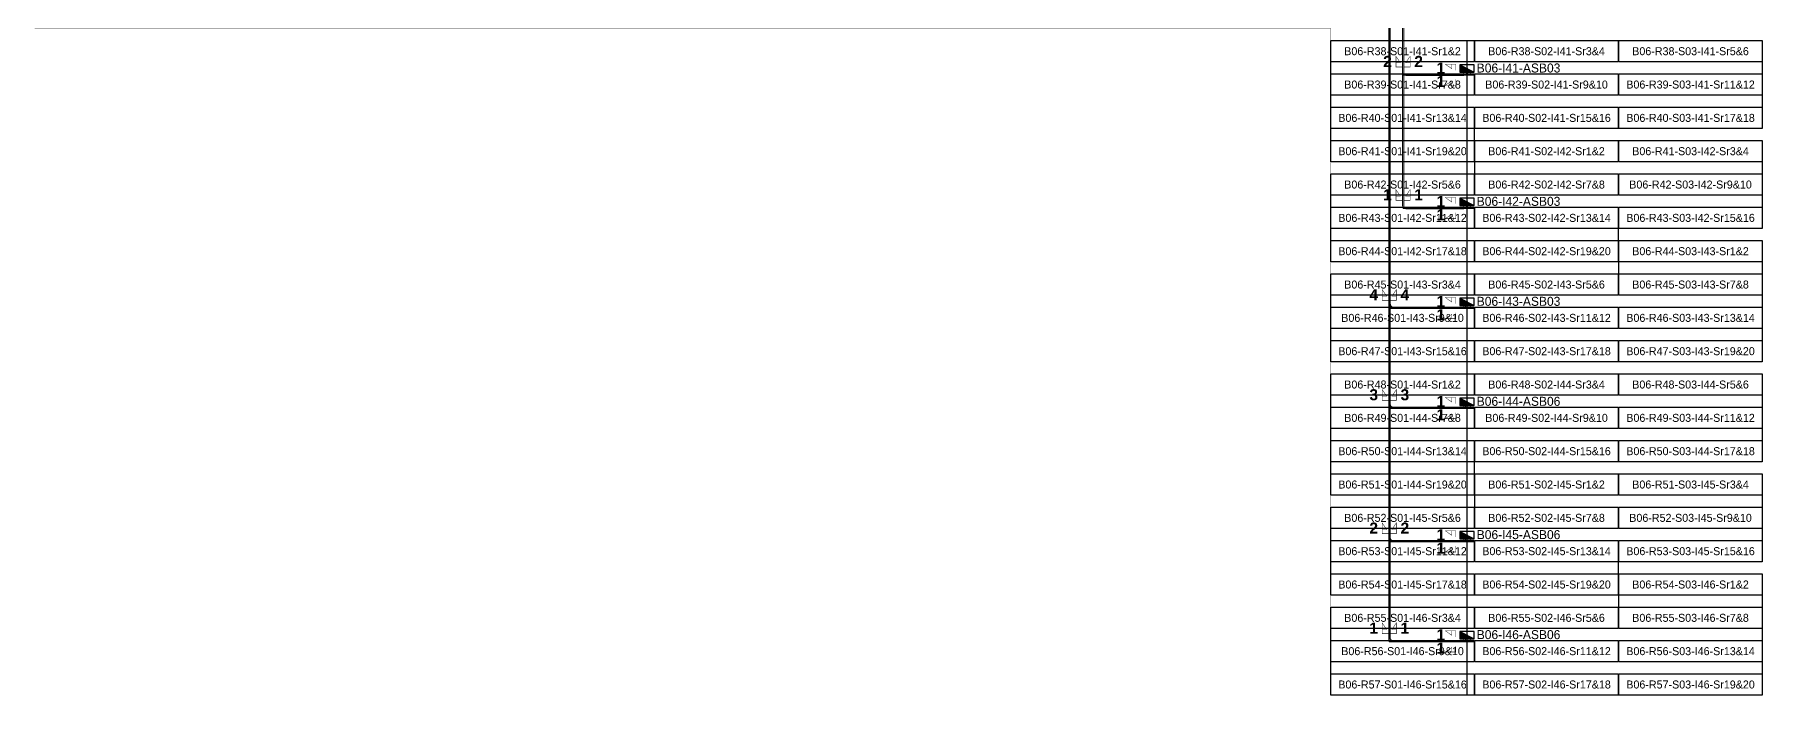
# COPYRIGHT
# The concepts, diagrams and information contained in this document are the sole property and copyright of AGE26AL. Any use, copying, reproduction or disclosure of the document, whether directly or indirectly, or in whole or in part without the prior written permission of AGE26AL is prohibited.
# Model space of a CAD drawing. Header units: metres. Extents: x 532643 to 533032, y 2674497 to 2674929.
# Drawn here: x 532643.5 to 533032.1, y 2674496.7 to 2674645.4 of the extents above; entities that cross this region are included whole.
import ezdxf
from ezdxf.enums import TextEntityAlignment as Align

# ---------------------------------------------------------------- set-up
doc = ezdxf.new("R2010")
doc.units = ezdxf.units.M
doc.header["$MEASUREMENT"] = 0
doc.layers.add('Boundary-12.5 MW Block', color=6, linetype='Continuous', lineweight=9)
doc.layers.add('PILE', color=1, linetype='Continuous', lineweight=15)
for name, color, linetype in [('DC Trench BL-06', 40, 'Continuous'), ('E-Inverter Grouping', 2, 'Continuous'), ('Inverter Block-06', 7, 'Continuous'), ('LT Cable(AG) INV to LT Panel BL-06', 2, 'Continuous'), ('Messenger Wire-BL06 (Master Path)', 30, 'Continuous'), ('Messenger Wire-Bl06 (MW Path)', 191, 'Continuous'), ('MMS Table Block-06', 8, 'Continuous'), ('Section Marking BL-06', 2, 'Continuous')]:
    doc.layers.add(name, color=color, linetype=linetype)
doc.styles.add('BoldTextStyle', font='arialbd.ttf')
doc.styles.get("Standard").update_dxf_attribs({"font": 'Adani Regular.ttf'})

# ---------------------------------------------------------------- blocks, each defined once
blk = doc.blocks.new('MMS Table (32.292 x 4.788)')
at = {"color": 0}
blk.add_lwpolyline([(0, -0.002), (0, 4.786), (32.292, 4.786), (32.292, -0.002)], close=True, dxfattribs=at)
at = {"color": 7}
blk.add_attdef('ID1', text='', height=1.8, dxfattribs=at).set_placement((16.146, 2.392), align=Align.MIDDLE_CENTER)
blk = doc.blocks.new('Inverter Block')
h = blk.add_hatch(color=0)
h.dxf.hatch_style = 1
h.paths.add_polyline_path([(-1.46, 2.27), (-1.46, 0.85), (1.46, 0.85)])
at = {"color": 0}
blk.add_lwpolyline([(1.46, 2.27), (-1.46, 2.27), (-1.46, 0.85), (1.46, 0.85)], close=True, dxfattribs=at)
blk.add_lwpolyline([(-1.46, 2.27), (1.46, 0.85)], dxfattribs=at)
at = {"layer": 'PILE'}
for centre in [(-0.61, 0.85), (0.61, 0.85)]:
    blk.add_circle(centre, 0.156, dxfattribs=at)
at = {"color": 7}
blk.add_attdef('ID', (-1.46, 3.01), '', height=1.8, dxfattribs=at)

msp = doc.modelspace()

# ---------------------------------------------------------------- linework, layer by layer
at = {"layer": 'Boundary-12.5 MW Block', "const_width": 0.05}
msp.add_lwpolyline([(532643.48, 2674929.08), (533032.08, 2674929.08), (533032.08, 2674496.79), (532935.01, 2674496.79), (532935.01, 2674646.79), (532643.48, 2674646.79)], close=True, dxfattribs=at)
at = {"layer": 'DC Trench BL-06', "color": 40, "const_width": 0.15}
msp.add_lwpolyline([(532965.81, 2674644.08), (532965.51, 2674644.08), (532965.51, 2674496.79), (532965.81, 2674496.79)], close=True, dxfattribs=at)
at = {"layer": 'E-Inverter Grouping', "color": 3}
for points in [[(533032.08, 2674644.08), (533032.08, 2674624.29), (532967.3, 2674624.29), (532967.3, 2674616.79), (532935.01, 2674616.79), (532935.01, 2674644.08)], [(533032.08, 2674621.58), (533032.08, 2674601.79), (532999.69, 2674601.79), (532999.69, 2674594.29), (532935.01, 2674594.29), (532935.01, 2674614.08), (532967.4, 2674614.08), (532967.4, 2674621.58)], [(533032.08, 2674571.79), (532935.01, 2674571.79), (532935.01, 2674591.58), (532999.79, 2674591.58), (532999.79, 2674599.08), (533032.08, 2674599.08)], [(533032.08, 2674569.08), (533032.08, 2674549.29), (532967.3, 2674549.29), (532967.3, 2674541.79), (532935.01, 2674541.79), (532935.01, 2674569.08)], [(533032.08, 2674546.58), (533032.08, 2674526.79), (532999.69, 2674526.79), (532999.69, 2674519.29), (532935.01, 2674519.29), (532935.01, 2674539.08), (532967.4, 2674539.08), (532967.4, 2674546.58)], [(533032.08, 2674496.79), (532935.01, 2674496.79), (532935.01, 2674516.58), (532999.79, 2674516.58), (532999.79, 2674524.08), (533032.08, 2674524.08)]]:
    msp.add_lwpolyline(points, close=True, dxfattribs=at)
at = {"layer": 'LT Cable(AG) INV to LT Panel BL-06'}
for points in [[(532829.51, 2674795.1), (532828.27, 2674795.1, -0.094477), (532827.93, 2674795.17), (532825.77, 2674796.02, 0.094477), (532825.44, 2674796.09), (532819.67, 2674796.09, 0.414214), (532818.77, 2674795.19), (532818.77, 2674765.75, -0.034326), (532818.76, 2674765.62), (532818.7, 2674765.16, 0.034326), (532818.69, 2674765.03), (532818.69, 2674652.36, 0.414214), (532819.59, 2674651.46), (532947.36, 2674651.46, -0.414214), (532948.26, 2674650.56), (532948.26, 2674509.86, 0.414214), (532949.16, 2674508.96), (532964.76, 2674508.96, 0.414214), (532965.66, 2674509.86), (532965.66, 2674510.19)], [(532829.51, 2674795.08), (532828.27, 2674795.08, -0.094477), (532827.93, 2674795.14), (532825.77, 2674796, 0.094477), (532825.44, 2674796.06), (532819.7, 2674796.06, 0.414214), (532818.8, 2674795.16), (532818.8, 2674765.74, -0.034326), (532818.79, 2674765.62), (532818.72, 2674765.16, 0.034326), (532818.72, 2674765.03), (532818.72, 2674652.39, 0.414214), (532819.62, 2674651.49), (532947.38, 2674651.49, -0.414214), (532948.28, 2674650.59), (532948.28, 2674532.39, 0.414214), (532949.18, 2674531.49), (532964.76, 2674531.49, 0.414214), (532965.66, 2674532.39), (532965.66, 2674532.69)], [(532829.51, 2674795.05), (532828.27, 2674795.05, -0.094477), (532827.93, 2674795.12), (532825.77, 2674795.97, 0.094477), (532825.44, 2674796.04), (532819.72, 2674796.04, 0.414214), (532818.82, 2674795.14), (532818.82, 2674765.74, -0.034326), (532818.81, 2674765.62), (532818.75, 2674765.15, 0.034326), (532818.74, 2674765.03), (532818.74, 2674652.41, 0.414214), (532819.64, 2674651.51), (532947.41, 2674651.51, -0.414214), (532948.31, 2674650.61), (532948.31, 2674562.41, 0.414214), (532949.21, 2674561.51), (532964.76, 2674561.51, 0.414214), (532965.66, 2674562.41), (532965.66, 2674562.69)]]:
    msp.add_lwpolyline(points, format="xyb", dxfattribs=at)
at = {"layer": 'LT Cable(AG) INV to LT Panel BL-06', "color": 5}
for points in [[(532828.49, 2674794.77), (532828.3, 2674794.77, -0.116658), (532827.9, 2674794.86), (532825.8, 2674795.92, 0.116658), (532825.4, 2674796.01), (532819.75, 2674796.01, 0.414214), (532818.85, 2674795.11), (532818.85, 2674765.74, -0.034326), (532818.84, 2674765.62), (532818.77, 2674765.15, 0.034326), (532818.77, 2674765.03), (532818.77, 2674652.44, 0.414214), (532819.67, 2674651.54), (532947.43, 2674651.54, -0.414214), (532948.33, 2674650.64), (532948.33, 2674584.94, 0.414214), (532949.23, 2674584.04), (532964.76, 2674584.04, 0.414214), (532965.66, 2674584.94), (532965.66, 2674585.19)], [(532828.49, 2674794.74), (532828.15, 2674794.74, 0.035906), (532828.02, 2674794.73), (532825.67, 2674794.39, -0.035906), (532825.55, 2674794.39), (532822.32, 2674794.39, 0.414214), (532821.42, 2674793.49), (532821.42, 2674765.8, 0.06966), (532821.46, 2674765.55), (532821.56, 2674765.2, -0.06966), (532821.59, 2674764.96), (532821.59, 2674659.66, 0.414214), (532822.49, 2674658.76), (532950.26, 2674658.76, -0.414214), (532951.16, 2674657.86), (532951.16, 2674607.16, 0.414214), (532952.06, 2674606.26), (532964.76, 2674606.26, 0.414214), (532965.66, 2674607.16), (532965.66, 2674607.69)], [(532828.49, 2674794.72), (532828.15, 2674794.72, 0.035906), (532828.02, 2674794.71), (532825.67, 2674794.37, -0.035906), (532825.55, 2674794.36), (532822.35, 2674794.36, 0.414214), (532821.45, 2674793.46), (532821.45, 2674765.8, 0.06966), (532821.48, 2674765.56), (532821.58, 2674765.21, -0.06966), (532821.62, 2674764.96), (532821.62, 2674659.69, 0.414214), (532822.52, 2674658.79), (532950.28, 2674658.79, -0.414214), (532951.18, 2674657.89), (532951.18, 2674637.19, 0.414214), (532952.08, 2674636.29), (532964.76, 2674636.29, 0.414214), (532965.66, 2674637.19), (532965.66, 2674637.69)]]:
    msp.add_lwpolyline(points, format="xyb", dxfattribs=at)
at = {"layer": 'Messenger Wire-BL06 (Master Path)'}
for points in [[(532951.27, 2674606.38), (532951.27, 2674658.88)], [(532948.17, 2674508.88), (532948.17, 2674651.38)], [(532951.27, 2674636.38), (532967.3, 2674636.38)], [(532951.27, 2674606.38), (532967.3, 2674606.38)], [(532948.17, 2674583.88), (532967.3, 2674583.88)], [(532948.17, 2674561.38), (532967.3, 2674561.38)], [(532948.17, 2674531.38), (532967.3, 2674531.38)], [(532948.17, 2674508.88), (532967.3, 2674508.88)]]:
    msp.add_lwpolyline(points, dxfattribs=at)
at = {"layer": 'Messenger Wire-Bl06 (MW Path)', "const_width": 0.1}
for points in [[(532951.52, 2674606.38), (532951.52, 2674658.88)], [(532948.42, 2674508.88), (532948.42, 2674651.38)], [(532951.27, 2674636.38), (532967.3, 2674636.38)], [(532951.27, 2674606.38), (532967.3, 2674606.38)], [(532948.17, 2674583.88), (532967.3, 2674583.88)], [(532948.17, 2674561.38), (532967.3, 2674561.38)], [(532948.17, 2674531.38), (532967.3, 2674531.38)], [(532948.17, 2674508.88), (532967.3, 2674508.88)]]:
    msp.add_lwpolyline(points, dxfattribs=at)
at = {"layer": 'Section Marking BL-06', "color": 94, "lineweight": 35, "true_color": 0x00a500, "const_width": 0.1}
for points in [[(532951.07, 2674638.13), (532949.68, 2674638.13), (532949.68, 2674640.53), (532950.69, 2674639.05), (532949.68, 2674639.05)], [(532951.47, 2674638.13), (532952.86, 2674638.13), (532952.86, 2674640.53), (532951.85, 2674639.05), (532952.86, 2674639.05)], [(532963.16, 2674637.38), (532963.16, 2674638.77), (532960.76, 2674638.77), (532962.24, 2674637.76), (532962.24, 2674638.77)], [(532963.16, 2674635.38), (532963.16, 2674633.99), (532960.76, 2674633.99), (532962.24, 2674635), (532962.24, 2674633.99)], [(532951.07, 2674608.13), (532949.68, 2674608.13), (532949.68, 2674610.53), (532950.69, 2674609.05), (532949.68, 2674609.05)], [(532951.47, 2674608.13), (532952.86, 2674608.13), (532952.86, 2674610.53), (532951.85, 2674609.05), (532952.86, 2674609.05)], [(532963.16, 2674607.38), (532963.16, 2674608.77), (532960.76, 2674608.77), (532962.24, 2674607.76), (532962.24, 2674608.77)], [(532963.16, 2674605.38), (532963.16, 2674603.99), (532960.76, 2674603.99), (532962.24, 2674605), (532962.24, 2674603.99)], [(532947.97, 2674585.63), (532946.58, 2674585.63), (532946.58, 2674588.03), (532947.59, 2674586.55), (532946.58, 2674586.55)], [(532948.37, 2674585.63), (532949.76, 2674585.63), (532949.76, 2674588.03), (532948.75, 2674586.55), (532949.76, 2674586.55)], [(532963.16, 2674584.88), (532963.16, 2674586.27), (532960.76, 2674586.27), (532962.24, 2674585.26), (532962.24, 2674586.27)], [(532963.16, 2674582.88), (532963.16, 2674581.49), (532960.76, 2674581.49), (532962.24, 2674582.5), (532962.24, 2674581.49)], [(532947.97, 2674563.13), (532946.58, 2674563.13), (532946.58, 2674565.53), (532947.59, 2674564.05), (532946.58, 2674564.05)], [(532948.37, 2674563.13), (532949.76, 2674563.13), (532949.76, 2674565.53), (532948.75, 2674564.05), (532949.76, 2674564.05)], [(532963.16, 2674562.38), (532963.16, 2674563.77), (532960.76, 2674563.77), (532962.24, 2674562.76), (532962.24, 2674563.77)], [(532963.16, 2674560.38), (532963.16, 2674558.99), (532960.76, 2674558.99), (532962.24, 2674560), (532962.24, 2674558.99)], [(532947.97, 2674533.13), (532946.58, 2674533.13), (532946.58, 2674535.53), (532947.59, 2674534.05), (532946.58, 2674534.05)], [(532948.37, 2674533.13), (532949.76, 2674533.13), (532949.76, 2674535.53), (532948.75, 2674534.05), (532949.76, 2674534.05)], [(532963.16, 2674532.38), (532963.16, 2674533.77), (532960.76, 2674533.77), (532962.24, 2674532.76), (532962.24, 2674533.77)], [(532963.16, 2674530.38), (532963.16, 2674528.99), (532960.76, 2674528.99), (532962.24, 2674530), (532962.24, 2674528.99)], [(532947.97, 2674510.63), (532946.58, 2674510.63), (532946.58, 2674513.03), (532947.59, 2674511.55), (532946.58, 2674511.55)], [(532948.37, 2674510.63), (532949.76, 2674510.63), (532949.76, 2674513.03), (532948.75, 2674511.55), (532949.76, 2674511.55)], [(532963.16, 2674509.88), (532963.16, 2674511.27), (532960.76, 2674511.27), (532962.24, 2674510.26), (532962.24, 2674511.27)], [(532963.16, 2674507.88), (532963.16, 2674506.49), (532960.76, 2674506.49), (532962.24, 2674507.5), (532962.24, 2674506.49)]]:
    msp.add_lwpolyline(points, dxfattribs=at)

# ---------------------------------------------------------------- block references
at = {"layer": 'Inverter Block-06'}
ref = msp.add_blockref('Inverter Block', (532965.66, 2674636.03), dxfattribs=dict(at, xscale=1.124999999976148, yscale=1.124999999976148, zscale=1.124999999976148))
ref.add_attrib('ID', 'B06-I41-ASB03', (532967.84, 2674636.89), dxfattribs={"layer": '0', "color": 7, "height": 2.025})
ref = msp.add_blockref('Inverter Block', (532965.66, 2674606.03), dxfattribs=dict(at, xscale=1.124999999976148, yscale=1.124999999976148, zscale=1.124999999976148))
ref.add_attrib('ID', 'B06-I42-ASB03', (532967.84, 2674606.89), dxfattribs={"layer": '0', "color": 7, "height": 2.025})
ref = msp.add_blockref('Inverter Block', (532965.66, 2674583.53), dxfattribs=dict(at, xscale=1.124999999976148, yscale=1.124999999976148, zscale=1.124999999976148))
ref.add_attrib('ID', 'B06-I43-ASB03', (532967.84, 2674584.39), dxfattribs={"layer": '0', "color": 7, "height": 2.025})
ref = msp.add_blockref('Inverter Block', (532965.66, 2674561.03), dxfattribs=dict(at, xscale=1.124999999976148, yscale=1.124999999976148, zscale=1.124999999976148))
ref.add_attrib('ID', 'B06-I44-ASB06', (532967.84, 2674561.89), dxfattribs={"layer": '0', "color": 7, "height": 2.025})
ref = msp.add_blockref('Inverter Block', (532965.66, 2674531.03), dxfattribs=dict(at, xscale=1.124999999976148, yscale=1.124999999976148, zscale=1.124999999976148))
ref.add_attrib('ID', 'B06-I45-ASB06', (532967.84, 2674531.89), dxfattribs={"layer": '0', "color": 7, "height": 2.025})
ref = msp.add_blockref('Inverter Block', (532965.66, 2674508.53), dxfattribs=dict(at, xscale=1.124999999976148, yscale=1.124999999976148, zscale=1.124999999976148))
ref.add_attrib('ID', 'B06-I46-ASB06', (532967.84, 2674509.39), dxfattribs={"layer": '0', "color": 7, "height": 2.025})
at = {"layer": 'MMS Table Block-06'}
for p, values in [((532935.01, 2674639.29), {'ID1': 'B06-R38-S01-I41-Sr1&2'}), ((532967.4, 2674639.29), {'ID1': 'B06-R38-S02-I41-Sr3&4'}), ((532999.79, 2674639.29), {'ID1': 'B06-R38-S03-I41-Sr5&6'}), ((532935.01, 2674631.79), {'ID1': 'B06-R39-S01-I41-Sr7&8'}), ((532967.4, 2674631.79), {'ID1': 'B06-R39-S02-I41-Sr9&10'}), ((532999.79, 2674631.79), {'ID1': 'B06-R39-S03-I41-Sr11&12'}), ((532935.01, 2674624.29), {'ID1': 'B06-R40-S01-I41-Sr13&14'}), ((532967.4, 2674624.29), {'ID1': 'B06-R40-S02-I41-Sr15&16'}), ((532999.79, 2674624.29), {'ID1': 'B06-R40-S03-I41-Sr17&18'}), ((532935.01, 2674616.79), {'ID1': 'B06-R41-S01-I41-Sr19&20'}), ((532967.4, 2674616.79), {'ID1': 'B06-R41-S02-I42-Sr1&2'}), ((532999.79, 2674616.79), {'ID1': 'B06-R41-S03-I42-Sr3&4'}), ((532935.01, 2674609.29), {'ID1': 'B06-R42-S01-I42-Sr5&6'}), ((532967.4, 2674609.29), {'ID1': 'B06-R42-S02-I42-Sr7&8'}), ((532999.79, 2674609.29), {'ID1': 'B06-R42-S03-I42-Sr9&10'}), ((532935.01, 2674601.79), {'ID1': 'B06-R43-S01-I42-Sr11&12'}), ((532967.4, 2674601.79), {'ID1': 'B06-R43-S02-I42-Sr13&14'}), ((532999.79, 2674601.79), {'ID1': 'B06-R43-S03-I42-Sr15&16'}), ((532935.01, 2674594.29), {'ID1': 'B06-R44-S01-I42-Sr17&18'}), ((532967.4, 2674594.29), {'ID1': 'B06-R44-S02-I42-Sr19&20'}), ((532999.79, 2674594.29), {'ID1': 'B06-R44-S03-I43-Sr1&2'}), ((532935.01, 2674586.79), {'ID1': 'B06-R45-S01-I43-Sr3&4'}), ((532967.4, 2674586.79), {'ID1': 'B06-R45-S02-I43-Sr5&6'}), ((532999.79, 2674586.79), {'ID1': 'B06-R45-S03-I43-Sr7&8'}), ((532935.01, 2674579.29), {'ID1': 'B06-R46-S01-I43-Sr9&10'}), ((532967.4, 2674579.29), {'ID1': 'B06-R46-S02-I43-Sr11&12'}), ((532999.79, 2674579.29), {'ID1': 'B06-R46-S03-I43-Sr13&14'}), ((532935.01, 2674571.79), {'ID1': 'B06-R47-S01-I43-Sr15&16'}), ((532967.4, 2674571.79), {'ID1': 'B06-R47-S02-I43-Sr17&18'}), ((532999.79, 2674571.79), {'ID1': 'B06-R47-S03-I43-Sr19&20'}), ((532935.01, 2674564.29), {'ID1': 'B06-R48-S01-I44-Sr1&2'}), ((532967.4, 2674564.29), {'ID1': 'B06-R48-S02-I44-Sr3&4'}), ((532999.79, 2674564.29), {'ID1': 'B06-R48-S03-I44-Sr5&6'}), ((532935.01, 2674556.79), {'ID1': 'B06-R49-S01-I44-Sr7&8'}), ((532967.4, 2674556.79), {'ID1': 'B06-R49-S02-I44-Sr9&10'}), ((532999.79, 2674556.79), {'ID1': 'B06-R49-S03-I44-Sr11&12'}), ((532935.01, 2674549.29), {'ID1': 'B06-R50-S01-I44-Sr13&14'}), ((532967.4, 2674549.29), {'ID1': 'B06-R50-S02-I44-Sr15&16'}), ((532999.79, 2674549.29), {'ID1': 'B06-R50-S03-I44-Sr17&18'}), ((532935.01, 2674541.79), {'ID1': 'B06-R51-S01-I44-Sr19&20'}), ((532967.4, 2674541.79), {'ID1': 'B06-R51-S02-I45-Sr1&2'}), ((532999.79, 2674541.79), {'ID1': 'B06-R51-S03-I45-Sr3&4'}), ((532935.01, 2674534.29), {'ID1': 'B06-R52-S01-I45-Sr5&6'}), ((532967.4, 2674534.29), {'ID1': 'B06-R52-S02-I45-Sr7&8'}), ((532999.79, 2674534.29), {'ID1': 'B06-R52-S03-I45-Sr9&10'}), ((532935.01, 2674526.79), {'ID1': 'B06-R53-S01-I45-Sr11&12'}), ((532967.4, 2674526.79), {'ID1': 'B06-R53-S02-I45-Sr13&14'}), ((532999.79, 2674526.79), {'ID1': 'B06-R53-S03-I45-Sr15&16'}), ((532935.01, 2674519.29), {'ID1': 'B06-R54-S01-I45-Sr17&18'}), ((532967.4, 2674519.29), {'ID1': 'B06-R54-S02-I45-Sr19&20'}), ((532999.79, 2674519.29), {'ID1': 'B06-R54-S03-I46-Sr1&2'}), ((532935.01, 2674511.79), {'ID1': 'B06-R55-S01-I46-Sr3&4'}), ((532967.4, 2674511.79), {'ID1': 'B06-R55-S02-I46-Sr5&6'}), ((532999.79, 2674511.79), {'ID1': 'B06-R55-S03-I46-Sr7&8'}), ((532935.01, 2674504.29), {'ID1': 'B06-R56-S01-I46-Sr9&10'}), ((532967.4, 2674504.29), {'ID1': 'B06-R56-S02-I46-Sr11&12'}), ((532999.79, 2674504.29), {'ID1': 'B06-R56-S03-I46-Sr13&14'}), ((532935.01, 2674496.79), {'ID1': 'B06-R57-S01-I46-Sr15&16'}), ((532967.4, 2674496.79), {'ID1': 'B06-R57-S02-I46-Sr17&18'}), ((532999.79, 2674496.79), {'ID1': 'B06-R57-S03-I46-Sr19&20'})]:
    msp.add_blockref('MMS Table (32.292 x 4.788)', p, dxfattribs=at).add_auto_attribs(values)

# ---------------------------------------------------------------- texts
at = {"layer": 'Section Marking BL-06', "color": 94, "true_color": 0x00a500, "style": 'BoldTextStyle'}
for s, p in [('2', (532947.77, 2674639.38)), ('2', (532954.77, 2674639.38)), ('1', (532959.76, 2674637.88)), ('1', (532959.76, 2674634.88)), ('1', (532947.77, 2674609.38)), ('1', (532954.77, 2674609.38)), ('1', (532959.76, 2674607.88)), ('1', (532959.76, 2674604.88)), ('4', (532944.67, 2674586.88)), ('4', (532951.67, 2674586.88)), ('1', (532959.76, 2674585.38)), ('1', (532959.76, 2674582.38)), ('3', (532944.67, 2674564.38)), ('3', (532951.67, 2674564.38)), ('1', (532959.76, 2674562.88)), ('1', (532959.76, 2674559.88)), ('2', (532944.67, 2674534.38)), ('2', (532951.67, 2674534.38)), ('1', (532959.76, 2674532.88)), ('1', (532959.76, 2674529.88)), ('1', (532944.67, 2674511.88)), ('1', (532951.67, 2674511.88)), ('1', (532959.76, 2674510.38)), ('1', (532959.76, 2674507.38))]:
    msp.add_text(s, height=2.5, dxfattribs=at).set_placement(p, align=Align.MIDDLE_CENTER)

doc.saveas('drawing.dxf')
